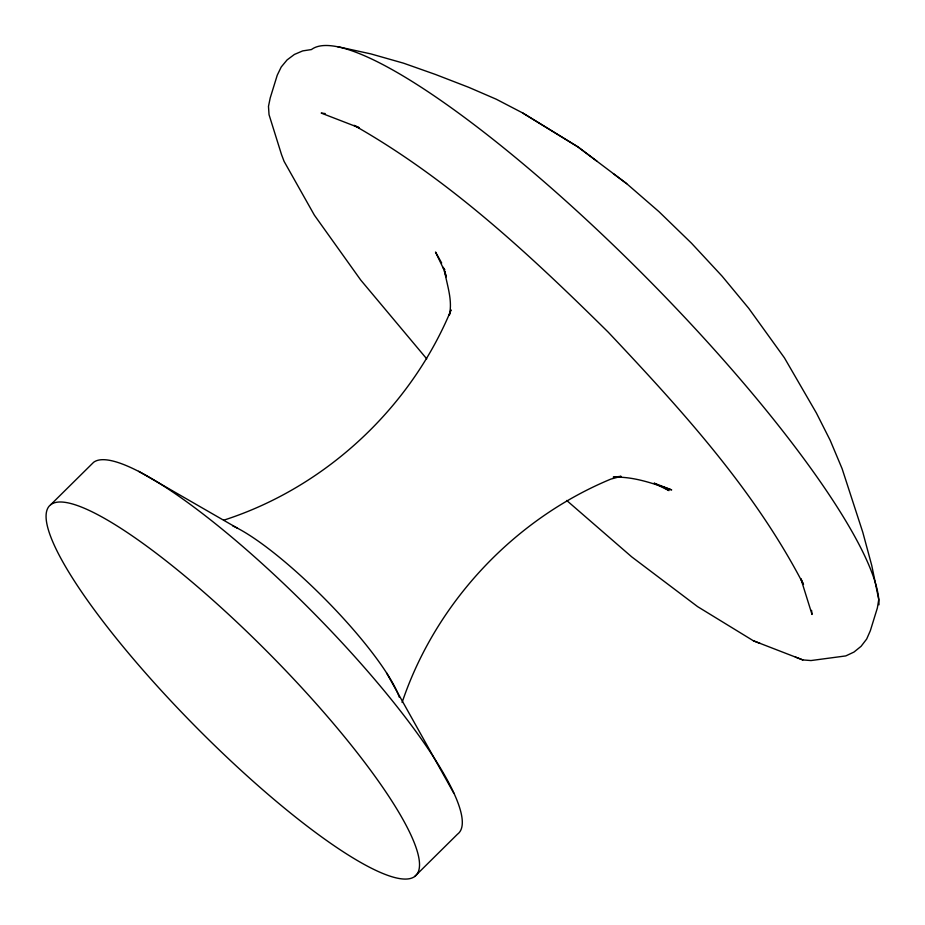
<?xml version="1.0" encoding="UTF-8"?>
<svg xmlns="http://www.w3.org/2000/svg" width="925" height="925" viewBox="0 0 925 925"><rect width="100%" height="100%" fill="white"/><g stroke="black" fill="none" stroke-linecap="round" stroke-linejoin="round"><path stroke-width="1.39" d="M449.342 314.962C452.811 300.267 446.983 285.178 444.555 270.828L446.174 275.997M449.342 315.078L450.961 309.817L449.319 314.142C407.844 410.573 323.727 488.053 223.665 520.208M402.097 702.48C435.583 602.869 513.791 519.399 610.812 479.115L621.08 476.317L613.24 477.196C633.324 476.352 652.992 483.393 671.677 489.915L654.299 483.197M50.759 504.668L93.598 462.315A260.226 51.823 45.3 0 1 316.951 616.374A260.226 51.823 45.3 0 1 457.574 834.119L414.735 876.472A260.226 51.823 45.3 0 1 105.924 625.196A260.226 51.823 45.3 0 1 177.577 570.031A260.226 51.823 45.3 0 1 414.735 876.472M566.69 500.46L631.694 556.85L697.612 606.638L753.424 640.805L802.796 659.918L810.982 660.554L845.774 655.918L853.972 652.067L861.094 646.298L866.679 639.025L870.332 630.734L877.362 607.991L878.75 599.539L871.778 565.591L862.794 532.303L842.108 468.697L830.199 440.346L816.393 413.024L784.412 357.825L748.753 308.36L722.09 276.159L691.449 243.159L658.912 211.617L626.699 183.682L577.952 146.913L522.648 112.943L496.262 99.218L468.802 87.355L435.455 74.463L403.566 63.189L370.879 53.904L337.475 46.62M325.242 113.567L321.195 113.07L359.189 127.766M753.424 640.805L760.049 643.384M795.35 657.028L802.796 659.918M359.212 127.696L354.067 125.372C449.654 179.6 530.522 255.439 608.268 332.214C681.158 409.613 754.222 489.406 803.49 584.473L801.062 578.934M654.195 483.289L669.029 490.597L662.994 486.908M138.657 471.299L237.066 527.978M522.648 112.943L577.952 146.913L597.018 161.251M613.46 173.738L626.699 183.682M426.726 358.854L360.715 280.032L314.384 215.167L284.079 161.355L281.501 154.533L269.036 114.665L268.481 106.375L270.216 97.934L277.257 75.168L281.223 66.993L287.085 59.917L294.416 54.436L302.718 50.898L311.447 49.557A400.641 79.793 45.3 0 1 624.757 256.19A400.641 79.793 45.3 0 1 878.947 604.834M443.087 267.383L444.728 269.684M443.017 267.371L444.532 269.672M441.676 263.001L435.513 252.051L443.48 268.678L446.208 276.841M386.546 672.891L453.874 793.292M801.004 579.177L812.034 614.478L811.572 610.361M232.672 525.851A131.928 26.27 45.3 0 1 328.988 603.1A131.928 26.27 45.3 0 1 399.288 697.196"/></g></svg>
